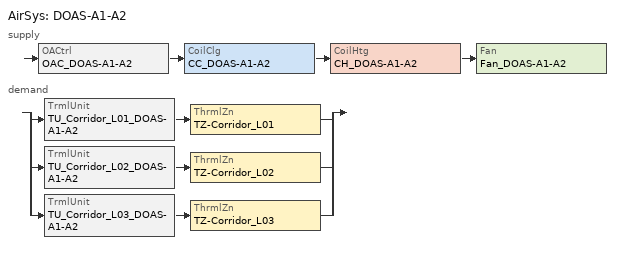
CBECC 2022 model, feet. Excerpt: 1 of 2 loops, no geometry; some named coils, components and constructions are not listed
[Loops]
AirSys 'DOAS-A1-A2'
 supply: OACtrl 'OAC_DOAS-A1-A2' > CoilClg 'CC_DOAS-A1-A2' > CoilHtg 'CH_DOAS-A1-A2' > Fan 'Fan_DOAS-A1-A2'
 demand: split
  | TrmlUnit 'TU_Corridor_L01_DOAS-A1-A2' > ThrmlZn 'TZ-Corridor_L01'
  | TrmlUnit 'TU_Corridor_L02_DOAS-A1-A2' > ThrmlZn 'TZ-Corridor_L02'
  | TrmlUnit 'TU_Corridor_L03_DOAS-A1-A2' > ThrmlZn 'TZ-Corridor_L03'
[ResIntFlr] FloorZ=22; Construction=Interior Floor Cons; IsPartySurface=1
Name | Area | Outside
IntFloor : A1.6_B 22_L03 3 | 173.226 | CORRIDOR 1_L02
IntFloor : A1.6_B 22_L03 4 | 35.0743 | GARAGE_L02
IntFloor : A1.6_B 22_L03 5 | 13.7918 | STORAGE 6_L02
IntFloor : A1.7_B 23_L03 | 517.212 | A1.0 MTL_B 1_L02
IntFloor : A1.7_B 23_L03 2 | 193.105 | CORRIDOR 1_L02
IntFloor : A1.7_B 23_L03 3 | 97.2992 | GARAGE_L02
IntFloor : A3.0_B 25_L03 | 36.5707 | FAN ROOM_L02
IntFloor : A3.0_B 25_L03 2 | 634.488 | GARAGE_L02
IntFloor : A3.0_B 25_L03 3 | 498.768 | GARAGE_L02
IntFloor : A3.0_B 25_L03 4 | 161.121 | STORAGE 3_L02
IntFloor : A3.0_B 25_L03 5 | 34.6405 | FAN ROOM_L02
IntFloor : A3.0_B 25_L03 6 | 628.441 | GARAGE_L02
IntFloor : A3.0_B 25_L03 7 | 2.19773 | CORRIDOR 1_L02
IntFloor : A3.0_B 25_L03 8 | 667.85 | GARAGE_L02
IntFloor : A3.0_B 25_L03 9 | 2.1071 | TRASH VESTIBULE 1_L02
IntFloor : A3.0_B 25_L03 10 | 683.409 | GARAGE_L02
IntFloor : A3.0_B 25_L03 11 | 650.221 | GARAGE_L02
IntFloor : A3.0_B 25_L03 12 | 9.14492 | TRASH VESTIBULE 2_L02
IntFloor : A3.3_A 29_L03 | 688.122 | GARAGE_L02
IntFloor : A3.3_A 29_L03 2 | 675.672 | GARAGE_L02
IntFloor : A3.3_A 29_L03 3 | 692.9 | GARAGE_L02
IntFloor : A3.3_A 29_L03 4 | 686.916 | GARAGE_L02
IntFloor : A3.3_A 29_L03 5 | 39.1135 | GARAGE_L02
IntFloor : A3.3_A 29_L03 6 | 98.6699 | GARAGE_L02
IntFloor : A3.3_A 29_L03 7 | 534.576 | STORAGE 6_L02
IntFloor : A9.0_B 35_L03 | 583.382 | S6.0 MTL_B 29_L02
IntFloor : A10.0_B 36_L03 | 942.383 | A10.0 MLT_B 11_L02
IntFloor : A11.0_B 37_L03 | 716.749 | GARAGE_L02
IntFloor : A12.0_B 38_L03 | 1.7368 | CORRIDOR 1_L02
IntFloor : A12.0_B 38_L03 2 | 797.567 | GARAGE_L02
IntFloor : A20.0_B 39_L03 | 914.13 | GARAGE_L02
IntFloor : A20.0_B 39_L03 2 | 124.622 | STORAGE 8_L02
IntFloor : B2.0_B 40_L03 | 773.919 | A13.1 MTL_B 15_L02
IntFloor : B2.0_B 40_L03 2 | 252.182 | CORRIDOR 1_L02
IntFloor : B2.0_B 40_L03 3 | 131.268 | CORRIDOR 1_L02
IntFloor : B2.0_B 40_L03 4 | 143.76 | GARAGE_L02
IntFloor : B2.1_B 41_L03 | 1226.71 | B2.0 MTL_B 18_L02
IntFloor : B2.2_B 42_L03 | 0.636044 | A1.0 MTL_B 1_L02
IntFloor : B2.2_B 42_L03 2 | 6.2494 | A1.0 MTL_B 1_L02
IntFloor : B2.2_B 42_L03 3 | 767.693 | B2.0 MTL_B 18_L02
IntFloor : B2.2_B 42_L03 4 | 292.089 | CORRIDOR 1_L02
IntFloor : B2.2_B 42_L03 5 | 115.322 | GARAGE_L02
IntFloor : B2.2_B 42_L03 6 | 31.8516 | GARAGE_L02
IntFloor : B2.2_B 42_L03 7 | 98.5658 | GARAGE_L02
IntFloor : B2.2_B 42_L03 8 | 727.67 | GARAGE_L02
IntFloor : B2.2_B 42_L03 9 | 338.322 | STORAGE 6_L02
IntFloor : B2.2_B 42_L03 10 | 88.3789 | GARAGE_L02
IntFloor : B2.2_B 42_L03 11 | 1067.42 | GARAGE_L02
IntFloor : B2.2_B 42_L03 12 | 763.364 | B2.0 MTL_B 18_L02
IntFloor : B2.2_B 42_L03 13 | 287.458 | CORRIDOR 1_L02
IntFloor : B2.2_B 42_L03 14 | 144.841 | GARAGE_L02
IntFloor : B2.2_B 42_L03 15 | 1116.17 | GARAGE_L02
IntFloor : B2.2_B 42_L03 16 | 50.0273 | STORAGE 6_L02
IntFloor : B2.3_B 47_L03 | 734.299 | A13.0 MTL_B 12_L02
IntFloor : B2.3_B 47_L03 2 | 258.399 | CORRIDOR 1_L02
IntFloor : B2.3_B 47_L03 3 | 7.70785 | GARAGE_L02
IntFloor : B2.3_B 47_L03 4 | 42.1985 | GARAGE_L02
IntFloor : B2.3_B 47_L03 5 | 22.9864 | TRASH VESTIBULE 2_L02
IntFloor : B2.4_B 48_L03 | 1200.35 | GARAGE_L02
IntFloor : B2.5_B 49_L03 | 1228.09 | B2.5 MTL_B 22_L02
IntFloor : B3.1_B 28_L03 | 1111.77 | B3.2 MTL_B 10_L02
IntFloor : B3.1_B 28_L03 2 | 51.6107 | CORRIDOR 1_L02
IntFloor : B3.5_B 34_L03 | 742.629 | A13.5 MLT_B 17_L02
IntFloor : B3.5_B 34_L03 2 | 251.408 | CORRIDOR 1_L02
IntFloor : B3.5_B 34_L03 3 | 132.803 | STORAGE 5_L02
IntFloor : B3.6_B 50_L03 | 1126.68 | B2.0 MTL_B 18_L02
IntFloor : B8.0_B 51_L03 | 1405.51 | B8.0 MTL_B 23_L02
IntFloor : B9.0_B 52_L03 | 1320.8 | B9.0 MTL_B 24_L02
IntFloor : B10.0_B 53_L03 | 1066.59 | GARAGE_L02
IntFloor : B12.0_B 54_L03 | 1230.38 | B12.1 MTL_B 25_L02
IntFloor : CLUB ROOM_L03 | 2325.99 | GARAGE_L02
IntFloor : ELEVATOR 1_L03 | 96.3458 | ELEVATOR 1_L02
IntFloor : ELEVATOR 2_L03 | 92.1777 | ELEVATOR 2_L02
IntFloor : ELEVATOR 3_L03 | 87.7188 | ELEVATOR 3_L02
IntFloor : ELEVATOR 4_L03 | 91.353 | ELEVATOR 4_L02
IntFloor : ELEVATOR 5_L03 | 84.3648 | ELEVATOR 5_L02
IntFloor : EXHAUST 1_L03 | 26.3568 | EXHAUST_L02
IntFloor : EXHAUST 2_L03 | 125.991 | FAN ROOM_L02
IntFloor : EXHAUST 2_L03 2 | 7.35419 | GARAGE_L02
IntFloor : FITNESS CENTER_L03 | 67.018 | ALL-GENDER RESTROOM_L02
IntFloor : FITNESS CENTER_L03 2 | 54.3798 | CORRIDOR 1_L02
IntFloor : FITNESS CENTER_L03 3 | 1849.04 | GARAGE_L02
IntFloor : FITNESS CENTER_L03 4 | 37.1188 | STORAGE 2_L02
IntFloor : MEN'S RESTROOM_L03 | 330.138 | GARAGE_L02
IntFloor : METER 1_L03 | 132.962 | GARAGE_L02
IntFloor : METER 2_L03 | 54.5251 | GARAGE_L02
IntFloor : METER 2_L03 2 | 78.0749 | IDF 1_L02
IntFloor : METER 3_L03 | 53.0043 | GARAGE_L02
IntFloor : METER 3_L03 2 | 63.1859 | IDF 2_L02
IntFloor : METER 3_L03 3 | 3.15508 | STORAGE 3_L02
IntFloor : S1.0_B 55_L03 | 593.989 | GARAGE_L02
IntFloor : S1.0_B 55_L03 2 | 579.336 | GARAGE_L02
IntFloor : S1.0_B 55_L03 3 | 595.771 | S1.0 MTL_B 27_L02
IntFloor : S1.0_B 55_L03 4 | 582.316 | S1.0 MTL_B 27_L02
IntFloor : S1.0_B 55_L03 5 | 590.279 | GARAGE_L02
IntFloor : S1.1_B 60_L03 | 596.911 | GARAGE_L02
IntFloor : S1.1_B 60_L03 2 | 599.927 | GARAGE_L02
IntFloor : S4.0_B 64_L03 | 683.266 | GARAGE_L02
IntFloor : S5.0_B 65_L03 | 361.049 | GARAGE_L02
IntFloor : S5.0_B 65_L03 2 | 158.781 | STORAGE 6_L02
IntFloor : SHOWER_L03 | 181.137 | GARAGE_L02
IntFloor : STAIR 1_L03 | 227.236 | STAIR 1_L02
IntFloor : STAIR 2_L03 | 218.673 | STAIR 2_L02
IntFloor : STAIR 3_L03 | 217.472 | STAIR 3_L02
IntFloor : STAIR 4_L03 | 202.891 | STAIR 4_L02
IntFloor : STAIR 5_L03 | 17.8487 | CORRIDOR 1_L02
IntFloor : STAIR 5_L03 2 | 208.742 | STAIR 5_L02
IntFloor : STORAGE 1_L03 | 220.643 | GARAGE_L02
IntFloor : STORAGE 1_L03 2 | 13.1669 | IDF 1_L02
IntFloor : STORAGE 2_L03 | 23.6416 | GARAGE_L02
IntFloor : STORAGE 2_L03 2 | 33.1919 | STORAGE 8_L02
IntFloor : STORAGE 3_L03 | 117.053 | FAN ROOM_L02
IntFloor : STORAGE 3_L03 2 | 10.7933 | GARAGE_L02
IntFloor : SUPPLY AIR 1_L03 | 24.2891 | SUPPLY AIR 1_L02
IntFloor : SUPPLY AIR 2_L03 | 17.1677 | GARAGE_L02
IntFloor : SUPPLY AIR 3_L03 | 27.634 | CORRIDOR 1_L02
IntFloor : SUPPLY AIR 3_L03 2 | 13.9238 | GARAGE_L02
IntFloor : SUPPLY AIR 4_L03 | 18.5158 | SUPPLY AIR 2_L02
IntFloor : SUPPLY AIR 5_L03 | 17.9205 | CORRIDOR 1_L02
IntFloor : SUPPLY AIR 5_L03 2 | 11.7923 | GARAGE_L02
IntFloor : TRASH VESTIBULE 1_L03 | 2.02941 | GARAGE_L02
IntFloor : TRASH VESTIBULE 1_L03 2 | 130.488 | TRASH VESTIBULE 1_L02
IntFloor : TRASH VESTIBULE 2_L03 | 17.5407 | GARAGE_L02
IntFloor : TRASH VESTIBULE 2_L03 2 | 109.664 | TRASH VESTIBULE 2_L02
IntFloor : WOMEN'S RESTROOM_L03 | 303.388 | GARAGE_L02
IntFloor : WOMEN'S RESTROOM_L03 2 | 47.6593 | IDF 1_L02
IntFloor : WORK POD 1_L03 | 80.6389 | WORK POD_L02
IntFloor : WORK POD 2_L03 | 309.481 | WORK POD_L02
[ResIntWall] Construction=Interior Wall Cons; IsPartySurface=1
Name | Area | Outside
IntWall : A1.6_B 22_L03 | 277.692 | CORRIDOR 1_L03
IntWall : A1.7_B 23_L03 | 310.876 | B2.2_B 42_L03
IntWall : A1.7_B 23_L03 2 | 276.602 | CORRIDOR 1_L03
IntWall : A3.0_B 25_L03; IntWall : A3.0_B 25_L03 7 | 215.548 | A3.3_B 29_L03
IntWall : A3.0_B 25_L03 2; IntWall : A3.0_B 25_L03 9 | 343.349 | CORRIDOR 1_L03
IntWall : A3.0_B 25_L03 3 | 124.984 | EXHAUST 2_L03
IntWall : A3.0_B 25_L03 4 | 218.567 | A3.3_B 29_L03
IntWall : A3.0_B 25_L03 5 | 347.492 | CORRIDOR 1_L03
IntWall : A3.0_B 25_L03 6 | 118.199 | METER 3_L03
IntWall : A3.0_B 25_L03 8; IntWall : A3.3_A 29_L03 4 | 274.589 | B2.4_B 48_L03
IntWall : A3.0_B 25_L03 10 | 122.173 | STORAGE 3_L03
IntWall : A3.0_B 25_L03 11 | 13.1581 | CORRIDOR 1_L03
IntWall : A3.0_B 25_L03 12 | 341.906 | CORRIDOR 1_L03
IntWall : A3.0_B 25_L03 13 | 266.912 | S4.0_B 64_L03
IntWall : A3.0_B 25_L03 14 | 126.312 | TRASH VESTIBULE 1_L03
IntWall : A3.0_B 25_L03 15 | 345.85 | CORRIDOR 1_L03
IntWall : A3.0_B 25_L03 16 | 126.944 | TRASH VESTIBULE 1_L03
IntWall : A3.0_B 25_L03 17 | 217.844 | A3.3_B 29_L03
IntWall : A3.0_B 25_L03 18 | 345.273 | CORRIDOR 1_L03
IntWall : A3.0_B 25_L03 19 | 122.144 | TRASH VESTIBULE 2_L03
IntWall : A3.3_A 29_L03 | 274.134 | B2.2_B 42_L03
IntWall : A3.3_A 29_L03 2 | 351.368 | CORRIDOR 1_L03
IntWall : A3.3_A 29_L03 3 | 126.013 | TRASH VESTIBULE 2_L03
IntWall : A3.3_A 29_L03 5 | 348.882 | CORRIDOR 1_L03
IntWall : A3.3_A 29_L03 6 | 122.173 | METER 3_L03
IntWall : A3.3_A 29_L03 7 | 348.864 | CORRIDOR 1_L03
IntWall : A3.3_A 29_L03 8 | 278.623 | CORRIDOR 1_L03
IntWall : A3.3_A 29_L03 9 | 129.095 | EXHAUST 2_L03
IntWall : A3.3_A 29_L03 10 | 279.035 | B10.0_B 53_L03
IntWall : A3.3_A 29_L03 11 | 349.001 | CORRIDOR 1_L03
IntWall : A3.3_A 29_L03 12 | 126.619 | STORAGE 3_L03
IntWall : A3.3_A 29_L03 13 | 272.972 | B2.2_B 42_L03
IntWall : A3.3_A 29_L03 14 | 211.072 | CORRIDOR 1_L03
IntWall : A3.3_A 29_L03 15 | 347.435 | CORRIDOR 1_L03
IntWall : A3.3_A 29_L03 16 | 125.58 | METER 1_L03
IntWall : A9.0_B 35_L03 | 332.732 | B2.3_B 47_L03
IntWall : A9.0_B 35_L03 2 | 96.7733 | CORRIDOR 1_L03
IntWall : A9.0_B 35_L03 3 | 178.537 | CORRIDOR 1_L03
IntWall : A9.0_B 35_L03 4 | 96.7949 | ELEVATOR 4_L03
IntWall : A9.0_B 35_L03 5 | 114.197 | ELEVATOR 4_L03
IntWall : A9.0_B 35_L03 6 | 160.936 | STAIR 2_L03
IntWall : A10.0_B 36_L03 | 61.4167 | CORRIDOR 1_L03
IntWall : A10.0_B 36_L03 2 | 119.842 | CORRIDOR 1_L03
IntWall : A10.0_B 36_L03 3 | 117.117 | ELEVATOR 3_L03
IntWall : A10.0_B 36_L03 4 | 90.6273 | ELEVATOR 3_L03
IntWall : A10.0_B 36_L03 5 | 382.102 | S1.0_B 55_L03
IntWall : A10.0_B 36_L03 6 | 147.98 | STAIR 3_L03
IntWall : A11.0_B 37_L03 | 371.373 | A20.0_B 39_L03
IntWall : A11.0_B 37_L03 2 | 233.53 | CORRIDOR 1_L03
IntWall : A12.0_B 38_L03 | 256.836 | CORRIDOR 1_L03
IntWall : A12.0_B 38_L03 2 | 137.618 | CORRIDOR 1_L03
IntWall : A12.0_B 38_L03 3 | 180.623 | CORRIDOR 1_L03
IntWall : A20.0_B 39_L03 | 229.502 | CORRIDOR 1_L03
IntWall : A20.0_B 39_L03 2 | 281.72 | CORRIDOR 1_L03
IntWall : A20.0_B 39_L03 3 | 91.7894 | STORAGE 2_L03
IntWall : A20.0_B 39_L03 4 | 109.664 | STORAGE 2_L03
IntWall : B2.0_B 40_L03 | 65.4803 | B8.0_B 51_L03
IntWall : B2.0_B 40_L03 2 | 107.246 | CORRIDOR 1_L03
IntWall : B2.0_B 40_L03 3 | 417.791 | CORRIDOR 1_L03
IntWall : B2.0_B 40_L03 4 | 158.013 | CORRIDOR 1_L03
IntWall : B2.0_B 40_L03 5; IntWall : B8.0_B 51_L03 4 | 87.3829 | ELEVATOR 5_L03
IntWall : B2.0_B 40_L03 6 | 251.253 | STAIR 5_L03
IntWall : B2.1_B 41_L03 | 308.04 | B9.0_B 52_L03
IntWall : B2.1_B 41_L03 2 | 414.561 | CORRIDOR 1_L03
IntWall : B2.2_B 42_L03 | 418.386 | CORRIDOR 1_L03
IntWall : B2.2_B 42_L03 2 | 409.822 | CORRIDOR 1_L03
IntWall : B2.2_B 42_L03 3 | 305.257 | S1.0_B 55_L03
IntWall : B2.2_B 42_L03 4 | 283.633 | S5.0_B 65_L03
IntWall : B2.2_B 42_L03 5 | 207.744 | CORRIDOR 1_L03
IntWall : B2.2_B 42_L03 6 | 411.753 | CORRIDOR 1_L03
IntWall : B2.2_B 42_L03 7 | 221.96 | STAIR 4_L03
IntWall : B2.2_B 42_L03 8 | 127.038 | SUPPLY AIR 3_L03
IntWall : B2.2_B 42_L03 9 | 416.03 | CORRIDOR 1_L03
IntWall : B2.3_B 47_L03 | 414.229 | CORRIDOR 1_L03
IntWall : B2.4_B 48_L03 | 417.008 | CORRIDOR 1_L03
IntWall : B2.5_B 49_L03 | 412.709 | CORRIDOR 1_L03
IntWall : B2.5_B 49_L03 2 | 382.297 | S1.0_B 55_L03
IntWall : B3.1_B 28_L03 | 36.396 | CORRIDOR 1_L03
IntWall : B3.1_B 28_L03 2 | 64.5312 | CORRIDOR 1_L03
IntWall : B3.1_B 28_L03 3 | 234.659 | STAIR 4_L03
IntWall : B3.5_B 34_L03 | 314.247 | B12.0_B 54_L03
IntWall : B3.5_B 34_L03 2 | 69.5692 | CORRIDOR 1_L03
IntWall : B3.5_B 34_L03 3 | 25.8038 | CORRIDOR 1_L03
IntWall : B3.5_B 34_L03 4 | 357.15 | CORRIDOR 1_L03
IntWall : B3.6_B 50_L03 | 343.061 | CORRIDOR 1_L03
IntWall : B8.0_B 51_L03 | 163.963 | CORRIDOR 1_L03
IntWall : B8.0_B 51_L03 2 | 102.396 | CORRIDOR 1_L03
IntWall : B8.0_B 51_L03 3 | 116.821 | ELEVATOR 5_L03
IntWall : B8.0_B 51_L03 5 | 39.9745 | SUPPLY AIR 4_L03
IntWall : B9.0_B 52_L03 | 319.677 | CORRIDOR 1_L03
IntWall : B9.0_B 52_L03 2 | 62.0266 | CORRIDOR 1_L03
IntWall : B10.0_B 53_L03 | 79.2556 | CORRIDOR 1_L03
IntWall : B10.0_B 53_L03 2 | 147.255 | CORRIDOR 1_L03
IntWall : B10.0_B 53_L03 3 | 279.024 | CORRIDOR 1_L03
IntWall : B10.0_B 53_L03 4 | 175.231 | CORRIDOR 1_L03
IntWall : B10.0_B 53_L03 5 | 39.3625 | SUPPLY AIR 2_L03
IntWall : B10.0_B 53_L03 6 | 52.7733 | SUPPLY AIR 2_L03
IntWall : B12.0_B 54_L03 | 56.5121 | CORRIDOR 1_L03
IntWall : B12.0_B 54_L03 2 | 68.2484 | CORRIDOR 1_L03
IntWall : B12.0_B 54_L03 3 | 238.593 | STAIR 3_L03
IntWall : B12.0_B 54_L03 4 | 61.9761 | SUPPLY AIR 1_L03
IntWall : CLUB ROOM_L03 | 755.11 | CORRIDOR 1_L03
IntWall : CLUB ROOM_L03 2 | 317.957 | CORRIDOR 1_L03
IntWall : CLUB ROOM_L03 3 | 270.038 | SHOWER_L03
IntWall : CLUB ROOM_L03 4 | 259.806 | A3.0_B 22_L04
IntWall : CLUB ROOM_L03 5 | 726.507 | CORRIDOR 1_L04
IntWall : CLUB ROOM_L03 6 | 305.913 | CORRIDOR 1_L04
IntWall : ELEVATOR 1_L03 | 99.5341 | ELEVATOR 2_L03
IntWall : ELEVATOR 1_L03 2 | 99.5341 | WORK POD 2_L03
IntWall : ELEVATOR 3_L03 | 90.6129 | STAIR 3_L03
IntWall : ELEVATOR 4_L03 | 96.7949 | STAIR 2_L03
IntWall : EXHAUST 1_L03 | 76.3757 | STORAGE 2_L03
IntWall : EXHAUST 1_L03 2 | 19.3402 | STORAGE 2_L03
IntWall : EXHAUST 1_L03 3 | 39.4491 | STORAGE 2_L03
IntWall : EXHAUST 1_L03 4 | 46.3638 | STORAGE 2_L03
IntWall : FITNESS CENTER_L03 | 272.47 | MEN'S RESTROOM_L03
IntWall : FITNESS CENTER_L03 2 | 262.149 | A3.0_B 22_L04
IntWall : FITNESS CENTER_L03 3 | 644.545 | CORRIDOR 1_L04
IntWall : METER 2_L03 | 126.312 | STORAGE 1_L03
IntWall : METER 2_L03 2 | 127.023 | WOMEN'S RESTROOM_L03
IntWall : S1.0_B 55_L03 | 382.618 | S1.1_B 60_L03
IntWall : S1.0_B 55_L03 2 | 112.147 | WORK POD 2_L03
IntWall : STAIR 1_L03 | 35.6886 | WORK POD 1_L03
IntWall : STAIR 1_L03 2 | 101.779 | WORK POD 2_L03
IntWall : STAIR 3_L03 | 47.4213 | SUPPLY AIR 1_L03
IntWall : STAIR 4_L03 | 39.5827 | SUPPLY AIR 3_L03
IntWall : STAIR 5_L03 | 33.5233 | SUPPLY AIR 5_L03
IntWall : STORAGE 1_L03 | 202.253 | WOMEN'S RESTROOM_L03
IntWall : WORK POD 1_L03 | 17.6079 | WORK POD 2_L03
IntWall : WORK POD 1_L03 2 | 69.3455 | WORK POD 2_L03
IntWall : WORK POD 1_L03 3 | 86.9137 | WORK POD 2_L03
IntWall : WORK POD 1_L03 4 | 105.034 | WORK POD 2_L03
[DwellUnit]
Name | DwellUnitTypeRef | Count
DwellingUnit 36 | A1.6_B
DwellingUnit 37 | A1.7_B
DwellingUnit 38 | A3.0_B | 6
DwellingUnit 39 | A3.3_B | 5
DwellingUnit 40 | A9.0_B
DwellingUnit 41 | A10.0_B
DwellingUnit 42 | A11.0_B
DwellingUnit 43 | A12.0_B
DwellingUnit 44 | A20.0_B
DwellingUnit 45 | B2.0_B
DwellingUnit 46 | B2.1_B
DwellingUnit 47 | B2.2_B | 5
DwellingUnit 48 | B2.3_B
DwellingUnit 49 | B2.4_B
DwellingUnit 50 | B2.5_B
DwellingUnit 51 | B3.1_B
DwellingUnit 52 | B3.5_B
DwellingUnit 53 | B3.6_B
DwellingUnit 54 | B8.0_B
DwellingUnit 55 | B9.0_B
DwellingUnit 56 | B10.0_B
DwellingUnit 57 | B12.0_B
DwellingUnit 58 | S1.0_B | 5
DwellingUnit 59 | S1.1_B | 2
DwellingUnit 60 | S4.0_B
DwellingUnit 61 | S5.0_B
[ResZn]
Name | CeilingHeight | FloorHeight | Bottom
A1.7_B 23_L03; A3.0_B 25_L03; A3.3_B 29_L03; A9.0_B 35_L03; A10.0_B 36_L03; A11.0_B 37_L03; A12.0_B 38_L03; A20.0_B 39_L03; B2.0_B 40_L03; B2.1_B 41_L03; B2.2_B 42_L03; B2.3_B 47_L03; B2.4_B 48_L03; B2.5_B 49_L03; B3.1_B 28_L03; B3.5_B 34_L03; B3.6_B 50_L03; B8.0_B 51_L03; B9.0_B 52_L03; B10.0_B 53_L03; B12.0_B 54_L03; S1.0_B 55_L03; S1.1_B 60_L03; S4.0_B 64_L03; S5.0_B 65_L03 | 11 | 11 | 22
A1.0_B 1_L04 | 10.5833 | 10.5833 | 33
[ResExtWall] Construction=Ext Wall Cons
Name | Orientation | Area
ExtWall (Back 1) : A1.7_B 23_L03 | Back | 76.2421
ExtWall (Right 1) : A1.7_B 23_L03 | Right | 153.885
ExtWall (Right 2) : A1.7_B 23_L03 | Right | 122.718
ExtWall (Front 1) : A3.0_B 25_L03 | Front | 92.3091
ExtWall (Front 2) : A3.0_B 25_L03 | Front | 69.7382
ExtWall (Front 3) : A3.0_B 25_L03 | Front | 71.2514
ExtWall (Front 4) : A3.0_B 25_L03 | Front | 94.3084
ExtWall (Front 5) : A3.0_B 25_L03 | Front | 71.9361
ExtWall (Left 1) : A3.0_B 25_L03 | Left | 69.7382
ExtWall (Left 2) : A3.0_B 25_L03 | Left | 72.1956
ExtWall (Left 3) : A3.0_B 25_L03 | Left | 62.552
ExtWall (Back 1) : A3.0_B 25_L03; ExtWall (Back 2) : A3.3_A 29_L03 | Back | 69.7382
ExtWall (Back 2) : A3.0_B 25_L03 | Back | 92.3091
ExtWall (Back 3) : A3.0_B 25_L03 | Back | 86.0476
ExtWall (Right 1) : A3.0_B 25_L03 | Right | 74.5817
ExtWall (Right 2) : A3.0_B 25_L03 | Right | 89.8261
ExtWall (Right 3) : A3.0_B 25_L03 | Right | 69.7382
ExtWall (Right 4) : A3.0_B 25_L03 | Right | 72.1982
ExtWall (Right 5) : A3.0_B 25_L03 | Right | 89.0538
ExtWall (Right 6) : A3.0_B 25_L03 | Right | 70.4859
ExtWall (Right 7) : A3.0_B 25_L03 | Right | 72.8952
ExtWall (Front 1) : A3.3_A 29_L03 | Front | 80.9257
ExtWall (Front 2) : A3.3_A 29_L03 | Front | 75.0946
ExtWall (Front 3) : A3.3_A 29_L03 | Front | 72.4636
ExtWall (Front 4) : A3.3_A 29_L03 | Front | 93.8428
ExtWall (Left 1) : A3.3_A 29_L03 | Left | 70.2588
ExtWall (Left 2) : A3.3_A 29_L03 | Left | 66.1783
ExtWall (Left 3) : A3.3_A 29_L03 | Left | 99.9708
ExtWall (Left 4) : A3.3_A 29_L03 | Left | 91.3346
ExtWall (Left 5) : A3.3_A 29_L03 | Left | 71.2489
ExtWall (Left 6) : A3.3_A 29_L03 | Left | 74.4911
ExtWall (Back 1) : A3.3_A 29_L03 | Back | 67.5047
ExtWall (Back 3) : A3.3_A 29_L03 | Back | 93.5722
ExtWall (Right 1) : A3.3_A 29_L03 | Right | 96.0479
ExtWall (Right 2) : A3.3_A 29_L03 | Right | 72.7545
ExtWall (Left 1) : A9.0_B 35_L03 | Left | 21.1663
ExtWall (Back 1) : A9.0_B 35_L03 | Back | 292.734
ExtWall (Right 1) : A9.0_B 35_L03 | Right | 42.939
ExtWall (Left 1) : A10.0_B 36_L03 | Left | 362.935
ExtWall (Back 1) : A10.0_B 36_L03 | Back | 23.6493
ExtWall (Right 1) : A10.0_B 36_L03 | Right | 184.402
ExtWall (Front 1) : A11.0_B 37_L03 | Front | 233.53
ExtWall (Left 1) : A12.0_B 38_L03 | Left | 38.9583
ExtWall (Back 1) : A12.0_B 38_L03 | Back | 127.787
ExtWall (Front 1) : A20.0_B 39_L03 | Front | 91.7894
ExtWall (Front 2) : A20.0_B 39_L03 | Front | 281.72
ExtWall (Left 1) : A20.0_B 39_L03 | Left | 32.206
ExtWall (Front 1) : B2.0_B 40_L03 | Front | 97.0259
ExtWall (Back 1) : B2.0_B 40_L03 | Back | 49.4026
ExtWall (Right 1) : B2.0_B 40_L03 | Right | 284.001
ExtWall (Right 2) : B2.0_B 40_L03 | Right | 133.79
ExtWall (Front 1) : B2.1_B 41_L03 | Front | 135.378
ExtWall (Front 2) : B2.1_B 41_L03 | Front | 279.183
ExtWall (Left 1) : B2.1_B 41_L03; ExtWall (Left 2) : B2.5_B 49_L03 | Left | 95.3189
ExtWall (Right 1) : B2.1_B 41_L03 | Right | 97.0295
ExtWall (Front 1) : B2.2_B 42_L03; ExtWall (Front 4) : B2.2_B 42_L03 | Front | 76.2421
ExtWall (Front 2) : B2.2_B 42_L03; ExtWall (Front 1) : S1.1_B 60_L03 | Front | 77.3609
ExtWall (Front 3) : B2.2_B 42_L03 | Front | 77.7795
ExtWall (Front 5) : B2.2_B 42_L03 | Front | 129.928
ExtWall (Front 6) : B2.2_B 42_L03 | Front | 154.191
ExtWall (Front 7) : B2.2_B 42_L03 | Front | 131.91
ExtWall (Left 1) : B2.2_B 42_L03 | Left | 125.226
ExtWall (Left 2) : B2.2_B 42_L03 | Left | 154.978
ExtWall (Left 3) : B2.2_B 42_L03 | Left | 129.618
ExtWall (Left 4) : B2.2_B 42_L03 | Left | 198.065
ExtWall (Left 5) : B2.2_B 42_L03 | Left | 75.4987
ExtWall (Back 1) : B2.2_B 42_L03; ExtWall (Back 6) : B2.2_B 42_L03 | Back | 38.1211
ExtWall (Back 2) : B2.2_B 42_L03 | Back | 52.1381
ExtWall (Back 3) : B2.2_B 42_L03 | Back | 46.8474
ExtWall (Back 4) : B2.2_B 42_L03 | Back | 64.5348
ExtWall (Back 5) : B2.2_B 42_L03 | Back | 44.5594
ExtWall (Right 1) : B2.2_B 42_L03 | Right | 135.465
ExtWall (Right 2) : B2.2_B 42_L03 | Right | 158.002
ExtWall (Right 3) : B2.2_B 42_L03 | Right | 124.919
ExtWall (Right 4) : B2.2_B 42_L03 | Right | 131.08
ExtWall (Right 5) : B2.2_B 42_L03 | Right | 149.525
ExtWall (Right 6) : B2.2_B 42_L03 | Right | 125.204
ExtWall (Right 7) : B2.2_B 42_L03 | Right | 129.275
ExtWall (Right 8) : B2.2_B 42_L03 | Right | 154.837
ExtWall (Right 9) : B2.2_B 42_L03 | Right | 127.64
ExtWall (Right 10) : B2.2_B 42_L03 | Right | 58.5656
ExtWall (Right 11) : B2.2_B 42_L03 | Right | 45.9272
ExtWall (Left 1) : B2.3_B 47_L03 | Left | 42.939
ExtWall (Back 1) : B2.3_B 47_L03 | Back | 133.205
ExtWall (Back 2) : B2.3_B 47_L03 | Back | 154.982
ExtWall (Back 3) : B2.3_B 47_L03 | Back | 126.042
ExtWall (Right 1) : B2.3_B 47_L03 | Right | 72.1424
ExtWall (Left 1) : B2.4_B 48_L03 | Left | 50.3806
ExtWall (Left 2) : B2.4_B 48_L03 | Left | 54.8701
ExtWall (Back 1) : B2.4_B 48_L03 | Back | 132.209
ExtWall (Back 2) : B2.4_B 48_L03 | Back | 155.927
ExtWall (Back 3) : B2.4_B 48_L03 | Back | 128.871
ExtWall (Right 1) : B2.4_B 48_L03 | Right | 54.8701
ExtWall (Right 2) : B2.4_B 48_L03 | Right | 50.3806
ExtWall (Front 1) : B2.5_B 49_L03 | Front | 153.123
ExtWall (Front 2) : B2.5_B 49_L03 | Front | 124.869
ExtWall (Front 3) : B2.5_B 49_L03 | Front | 134.718
ExtWall (Left 1) : B2.5_B 49_L03 | Left | 22.7723
ExtWall (Right 1) : B2.5_B 49_L03 | Right | 95.3189
ExtWall (Front 1) : B3.1_B 28_L03 | Front | 59.836
ExtWall (Front 2) : B3.1_B 28_L03 | Front | 85.2572
ExtWall (Left 1) : B3.1_B 28_L03 | Left | 46.4793
ExtWall (Back 1) : B3.1_B 28_L03 | Back | 384.448
ExtWall (Back 2) : B3.1_B 28_L03 | Back | 59.836
ExtWall (Right 1) : B3.1_B 28_L03 | Right | 132.206
ExtWall (Right 2) : B3.1_B 28_L03 | Right | 163.383
ExtWall (Right 3) : B3.1_B 28_L03 | Right | 90.815
ExtWall (Left 1) : B3.5_B 34_L03 | Left | 66.0974
ExtWall (Back 1) : B3.5_B 34_L03 | Back | 118.376
ExtWall (Back 2) : B3.5_B 34_L03 | Back | 108.001
ExtWall (Back 3) : B3.5_B 34_L03 | Back | 156.577
ExtWall (Right 1) : B3.5_B 34_L03 | Right | 66.0974
ExtWall (Right 2) : B3.5_B 34_L03 | Right | 383.816
ExtWall (Front 1) : B3.6_B 50_L03 | Front | 382.297
ExtWall (Left 1) : B3.6_B 50_L03 | Left | 375.267
ExtWall (Back 1) : B3.6_B 50_L03 | Back | 74.2572
ExtWall (Right 1) : B3.6_B 50_L03 | Right | 32.206
ExtWall (Front 1) : B8.0_B 51_L03 | Front | 23.0827
ExtWall (Front 2) : B8.0_B 51_L03 | Front | 199.294
ExtWall (Front 3) : B8.0_B 51_L03 | Front | 114.245
ExtWall (Front 4) : B8.0_B 51_L03 | Front | 127.337
ExtWall (Left 1) : B8.0_B 51_L03 | Left | 57.3572
ExtWall (Back 1) : B8.0_B 51_L03 | Back | 97.0259
ExtWall (Right 1) : B8.0_B 51_L03 | Right | 120.917
ExtWall (Right 2) : B8.0_B 51_L03 | Right | 75.5528
ExtWall (Right 3) : B8.0_B 51_L03 | Right | 262.286
ExtWall (Front 1) : B9.0_B 52_L03 | Front | 130.733
ExtWall (Front 2) : B9.0_B 52_L03 | Front | 385.795
ExtWall (Left 1) : B9.0_B 52_L03 | Left | 97.0295
ExtWall (Right 1) : B9.0_B 52_L03 | Right | 74.9773
ExtWall (Right 2) : B9.0_B 52_L03 | Right | 23.3458
ExtWall (Front 1) : B10.0_B 53_L03 | Front | 57.3675
ExtWall (Front 2) : B10.0_B 53_L03 | Front | 41.2572
ExtWall (Left 1) : B10.0_B 53_L03 | Left | 287.368
ExtWall (Left 2) : B10.0_B 53_L03 | Left | 123.685
ExtWall (Back 1) : B10.0_B 53_L03 | Back | 15.8107
ExtWall (Front 1) : B12.0_B 54_L03 | Front | 23.6493
ExtWall (Left 1) : B12.0_B 54_L03 | Left | 285.697
ExtWall (Left 2) : B12.0_B 54_L03 | Left | 129.059
ExtWall (Back 1) : B12.0_B 54_L03 | Back | 77.8301
ExtWall (Back 2) : B12.0_B 54_L03 | Back | 314.637
ExtWall (Right 1) : B12.0_B 54_L03 | Right | 43.9964
ExtWall (Front 1) : CLUB ROOM_L03 | Front | 118.928
ExtWall (Front 2) : CLUB ROOM_L03 | Front | 102.461
ExtWall (Left 1) : CLUB ROOM_L03 | Left | 1233.59
ExtWall (Left 2) : CLUB ROOM_L03 | Left | 248.031
ExtWall (Back 1) : CLUB ROOM_L03 | Back | 127.361
ExtWall (Left 1) : ELEVATOR 1_L03 | Left | 117.124
ExtWall (Left 1) : ELEVATOR 2_L03 | Left | 112.057
ExtWall (Left 1) : FITNESS CENTER_L03 | Left | 728.6
ExtWall (Back 1) : FITNESS CENTER_L03 | Back | 1058.04
ExtWall (Back 2) : FITNESS CENTER_L03 | Back | 256.43
ExtWall (Right 1) : FITNESS CENTER_L03 | Right | 87.8133
ExtWall (Right 2) : FITNESS CENTER_L03 | Right | 106.168
ExtWall (Back 1) : MEN'S RESTROOM_L03 | Back | 103.858
ExtWall (Front 1) : S1.0_B 55_L03 | Front | 46.8474
ExtWall (Front 2) : S1.0_B 55_L03 | Front | 188.566
ExtWall (Left 1) : S1.0_B 55_L03 | Left | 187.844
ExtWall (Left 2) : S1.0_B 55_L03 | Left | 183.211
ExtWall (Left 3) : S1.0_B 55_L03 | Left | 270.15
ExtWall (Left 4) : S1.0_B 55_L03 | Left | 184.402
ExtWall (Back 1) : S1.0_B 55_L03 | Back | 77.3609
ExtWall (Back 2) : S1.0_B 55_L03; ExtWall (Back 1) : S1.1_B 60_L03 | Back | 77.7795
ExtWall (Right 1) : S1.0_B 55_L03 | Right | 129.932
ExtWall (Right 2) : S1.0_B 55_L03 | Right | 186.581
ExtWall (Front 2) : S1.1_B 60_L03 | Front | 46.0715
ExtWall (Left 1) : S1.1_B 60_L03 | Left | 188.768
ExtWall (Left 2) : S1.1_B 60_L03 | Left | 178.162
ExtWall (Right 1) : S1.1_B 60_L03 | Right | 189.631
ExtWall (Left 1) : S4.0_B 64_L03 | Left | 131.405
ExtWall (Back 1) : S4.0_B 64_L03 | Back | 156.889
ExtWall (Right 1) : S4.0_B 64_L03 | Right | 77.0574
ExtWall (Left 1) : S5.0_B 65_L03 | Left | 96.0479
ExtWall (Back 1) : S5.0_B 65_L03 | Back | 71.0805
ExtWall (Left 1) : SHOWER_L03 | Left | 81.1647
ExtWall (Left 1) : STAIR 2_L03 | Left | 257.731
ExtWall (Back 1) : STAIR 2_L03 | Back | 102.663
ExtWall (Left 1) : STAIR 3_L03 | Left | 110.289
ExtWall (Front 1) : STAIR 4_L03 | Front | 12.6998
ExtWall (Right 1) : STAIR 4_L03 | Right | 104.619
ExtWall (Back 1) : STAIR 5_L03 | Back | 47.6234
ExtWall (Right 1) : STAIR 5_L03 | Right | 109.123
ExtWall (Front 1) : WORK POD 2_L03 | Front | 305.835
ExtWall (Left 1) : WORK POD 2_L03 | Left | 166.223
ExtWall (Right 1) : WORK POD 2_L03 | Right | 18.3875
ExtWall (Front 1) : A1.0_B 1_L04 | Front | 74.8333
ExtWall (Front 2) : A1.0_B 1_L04 | Front | 71.4931
ExtWall (Front 3) : A1.0_B 1_L04 | Front | 73.3542
ExtWall (Front 4) : A1.0_B 1_L04 | Front | 36.6771
ExtWall (Left 1) : A1.0_B 1_L04 | Left | 273.451
ExtWall (Left 2) : A1.0_B 1_L04 | Left | 72.7725
ExtWall (Left 3) : A1.0_B 1_L04 | Left | 120.972
ExtWall (Left 4) : A1.0_B 1_L04 | Left | 149.194
ExtWall (Left 5) : A1.0_B 1_L04 | Left | 118.205
ExtWall (Left 6) : A1.0_B 1_L04 | Left | 144.875
ExtWall (Back 1) : A1.0_B 1_L04 | Back | 74.8333
ExtWall (Back 2) : A1.0_B 1_L04 | Back | 148.604
ExtWall (Back 3) : A1.0_B 1_L04 | Back | 121.447
ExtWall (Back 4) : A1.0_B 1_L04 | Back | 74.4306
ExtWall (Back 5) : A1.0_B 1_L04 | Back | 73.3542
ExtWall (Right 1) : A1.0_B 1_L04 | Right | 153.75
ExtWall (Right 2) : A1.0_B 1_L04 | Right | 119.701
ExtWall (Right 3) : A1.0_B 1_L04 | Right | 270.167
ExtWall (Right 4) : A1.0_B 1_L04 | Right | 119.778
ExtWall (Right 5) : A1.0_B 1_L04 | Right | 154.028
ExtWall (Right 6) : A1.0_B 1_L04 | Right | 149.108
ExtWall (Right 7) : A1.0_B 1_L04 | Right | 120.483
[ResWin] SpecMethod=Overall Window Area
Name | WinType
Window (Back 1) : A1.7_B 23_L03; Window (Front 2) : A3.0_B 25_L03; Window (Front 3) : A3.0_B 25_L03; Window (Left 2) : A3.0_B 25_L03; Window (Left 3) : A3.0_B 25_L03; Window (Right 3) : A3.0_B 25_L03; Window (Right 6) : A3.0_B 25_L03; Window (Front 3) : A3.3_A 29_L03; Window (Left 2) : A3.3_A 29_L03; Window (Left 5) : A3.3_A 29_L03; Window (Back 1) : A3.3_A 29_L03; Window (Back 2) : A3.3_A 29_L03; Window (Front 1) : B2.0_B 40_L03; Window (Right 1) : B2.1_B 41_L03; Window (Front 1) : B2.2_B 42_L03; Window (Front 2) : B2.2_B 42_L03; Window (Front 3) : B2.2_B 42_L03; Window (Front 4) : B2.2_B 42_L03; Window (Left 4) : B2.2_B 42_L03; Window (Right 1) : B2.3_B 47_L03; Window (Front 3) : B2.5_B 49_L03; Window (Front 1) : B3.1_B 28_L03; Window (Back 2) : B3.5_B 34_L03; Window (Left 1) : B8.0_B 51_L03; Window (Left 1) : B9.0_B 52_L03; Window (Back 1) : B12.0_B 54_L03; Window (Left 1) : STAIR 2_L03; Window (Front 1) : A1.0_B 1_L04; Window (Front 2) : A1.0_B 1_L04; Window (Front 3) : A1.0_B 1_L04; Window (Left 1) : A1.0_B 1_L04; Window (Back 3) : A1.0_B 1_L04; Window (Back 4) : A1.0_B 1_L04 | ResidentialWindowType 1
Window (Right 1) : A1.7_B 23_L03; Window (Back 2) : A9.0_B 35_L03; Window (Left 1) : A10.0_B 36_L03; Window (Front 1) : A11.0_B 37_L03; Window (Front 4) : A20.0_B 39_L03; Window (Right 2) : B2.0_B 40_L03; Window (Front 2) : B2.1_B 41_L03; Window (Front 6) : B2.2_B 42_L03; Window (Left 2) : B2.2_B 42_L03; Window (Right 2) : B2.2_B 42_L03; Window (Right 5) : B2.2_B 42_L03; Window (Right 8) : B2.2_B 42_L03; Window (Back 2) : B2.4_B 48_L03; Window (Front 1) : B2.5_B 49_L03; Window (Back 4) : B3.1_B 28_L03; Window (Right 1) : B3.1_B 28_L03; Window (Right 2) : B3.1_B 28_L03; Window (Right 1) : B3.5_B 34_L03; Window (Right 2) : B3.5_B 34_L03; Window (Front 2) : B3.6_B 50_L03; Window (Front 1) : B8.0_B 51_L03; Window (Right 1) : B8.0_B 51_L03; Window (Front 4) : B9.0_B 52_L03; Window (Left 1) : B10.0_B 53_L03; Window (Front 1) : S1.0_B 55_L03; Window (Left 1) : S1.0_B 55_L03; Window (Left 2) : S1.0_B 55_L03; Window (Left 3) : S1.0_B 55_L03; Window (Right 1) : S1.0_B 55_L03; Window (Left 1) : S1.1_B 60_L03; Window (Right 1) : S1.1_B 60_L03; Window (Back 1) : S4.0_B 64_L03; Window (Left 3) : A1.0_B 1_L04; Window (Left 5) : A1.0_B 1_L04; Window (Back 1) : A1.0_B 1_L04; Window (Right 1) : A1.0_B 1_L04; Window (Right 4) : A1.0_B 1_L04; Window (Right 5) : A1.0_B 1_L04 | ResidentialWindowType 2
Window (Right 2) : A1.7_B 23_L03; Window (Front 1) : A3.0_B 25_L03; Window (Front 4) : A3.0_B 25_L03; Window (Back 2) : A3.0_B 25_L03; Window (Back 3) : A3.0_B 25_L03; Window (Right 2) : A3.0_B 25_L03; Window (Right 5) : A3.0_B 25_L03; Window (Front 4) : A3.3_A 29_L03; Window (Left 3) : A3.3_A 29_L03; Window (Back 3) : A3.3_A 29_L03; Window (Right 1) : A3.3_A 29_L03; Window (Back 1) : A9.0_B 35_L03; Window (Left 2) : A10.0_B 36_L03; Window (Front 2) : A11.0_B 37_L03; Window (Back 1) : A12.0_B 38_L03; Window (Front 3) : A20.0_B 39_L03; Window (Right 1) : B2.0_B 40_L03; Window (Right 3) : B2.0_B 40_L03; Window (Front 3) : B2.1_B 41_L03; Window (Front 5) : B2.2_B 42_L03; Window (Front 7) : B2.2_B 42_L03; Window (Left 1) : B2.2_B 42_L03; Window (Left 3) : B2.2_B 42_L03; Window (Right 1) : B2.2_B 42_L03; Window (Right 3) : B2.2_B 42_L03; Window (Right 4) : B2.2_B 42_L03; Window (Right 6) : B2.2_B 42_L03; Window (Right 7) : B2.2_B 42_L03; Window (Right 9) : B2.2_B 42_L03; Window (Back 1) : B2.3_B 47_L03; Window (Back 2) : B2.3_B 47_L03; Window (Back 4) : B2.3_B 47_L03; Window (Back 1) : B2.4_B 48_L03; Window (Back 3) : B2.4_B 48_L03; Window (Front 4) : B2.5_B 49_L03; Window (Back 2) : B3.1_B 28_L03; Window (Back 3) : B3.1_B 28_L03; Window (Right 3) : B3.1_B 28_L03; Window (Front 1) : B3.6_B 50_L03; Window (Front 4) : B8.0_B 51_L03; Window (Right 2) : B8.0_B 51_L03; Window (Front 1) : B9.0_B 52_L03; Window (Front 2) : B9.0_B 52_L03; Window (Front 3) : B9.0_B 52_L03; Window (Left 2) : B10.0_B 53_L03; Window (Left 1) : S5.0_B 65_L03; Window (Front 3) : WORK POD 2_L03; Window (Left 1) : WORK POD 2_L03; Window (Left 4) : A1.0_B 1_L04; Window (Back 2) : A1.0_B 1_L04; Window (Right 2) : A1.0_B 1_L04; Window (Right 3) : A1.0_B 1_L04; Window (Right 6) : A1.0_B 1_L04 | ResidentialWindowType 3
Window (Front 5) : A3.0_B 25_L03; Window (Left 1) : A3.0_B 25_L03; Window (Back 1) : A3.0_B 25_L03; Window (Right 1) : A3.0_B 25_L03; Window (Right 4) : A3.0_B 25_L03; Window (Right 7) : A3.0_B 25_L03; Window (Front 1) : A3.3_A 29_L03; Window (Front 2) : A3.3_A 29_L03; Window (Left 1) : A3.3_A 29_L03; Window (Left 6) : A3.3_A 29_L03; Window (Right 2) : A3.3_A 29_L03; Window (Front 2) : B8.0_B 51_L03 | ResidentialWindowType 9
Window (Left 4) : A3.3_A 29_L03; Window (Left 3) : B10.0_B 53_L03 | ResidentialWindowType 13
Window (Front 1) : A20.0_B 39_L03; Window (Front 2) : A20.0_B 39_L03; Window (Back 3) : B2.3_B 47_L03; Window (Front 2) : B2.5_B 49_L03; Window (Back 3) : B3.5_B 34_L03; Window (Right 3) : B3.5_B 34_L03; Window (Front 3) : B3.6_B 50_L03; Window (Left 2) : B3.6_B 50_L03; Window (Left 3) : B3.6_B 50_L03; Window (Left 4) : B3.6_B 50_L03; Window (Front 3) : B8.0_B 51_L03; Window (Back 5) : B12.0_B 54_L03; Window (Front 1) : WORK POD 2_L03; Window (Front 2) : WORK POD 2_L03; Window (Left 2) : WORK POD 2_L03 | ResidentialWindowType 7
Window (Front 1) : B2.1_B 41_L03; Window (Left 1) : B3.6_B 50_L03; Window (Left 1) : B12.0_B 54_L03; Window (Left 3) : B12.0_B 54_L03; Window (Left 2) : A1.0_B 1_L04 | ResidentialWindowType 4
Window (Back 1) : B3.1_B 28_L03 | ResidentialWindowType 5
Window (Back 1) : B3.5_B 34_L03; Window (Back 4) : B3.5_B 34_L03 | ResidentialWindowType 23
Window (Right 3) : B8.0_B 51_L03 | ResidentialWindowType 22
Window (Left 2) : B12.0_B 54_L03 | ResidentialWindowType 10
Window (Back 2) : B12.0_B 54_L03 | ResidentialWindowType 8
Window (Back 3) : B12.0_B 54_L03; Window (Back 4) : B12.0_B 54_L03 | ResidentialWindowType 11
Window (Left 1) : CLUB ROOM_L03; Window (Back 5) : FITNESS CENTER_L03; Window (Back 8) : FITNESS CENTER_L03 | ResidentialWindowType 24
Window (Left 2) : CLUB ROOM_L03; Window (Left 4) : CLUB ROOM_L03; Window (Left 5) : FITNESS CENTER_L03; Window (Back 6) : FITNESS CENTER_L03 | ResidentialWindowType 25
Window (Left 3) : CLUB ROOM_L03 | ResidentialWindowType 26
Window (Left 5) : CLUB ROOM_L03 | ResidentialWindowType 14
Window (Left 6) : CLUB ROOM_L03; Window (Left 8) : CLUB ROOM_L03 | ResidentialWindowType 16
Window (Left 7) : CLUB ROOM_L03 | ResidentialWindowType 18
Window (Left 1) : FITNESS CENTER_L03; Window (Left 3) : FITNESS CENTER_L03 | ResidentialWindowType 27
Window (Left 2) : FITNESS CENTER_L03; Window (Back 3) : FITNESS CENTER_L03 | ResidentialWindowType 28
Window (Left 4) : FITNESS CENTER_L03; Window (Left 6) : FITNESS CENTER_L03 | ResidentialWindowType 29
Window (Back 1) : FITNESS CENTER_L03 | ResidentialWindowType 30
Window (Back 2) : FITNESS CENTER_L03; Window (Back 7) : FITNESS CENTER_L03 | ResidentialWindowType 31
Window (Back 4) : FITNESS CENTER_L03 | ResidentialWindowType 32
[ResCathedralCeiling] RoofRise=0; Orientation=Front; Construction=Roof Cons; RoofSolReflect=0.65
Name | Area
Roof (Front 1) : A20.0_B 39_L03 | 72.7731
Roof (Front 1) : B3.6_B 50_L03 | 51.3138
Roof (Front 1) : CLUB ROOM_L03 | 90.4664
Roof (Front 1) : FITNESS CENTER_L03 | 2.33455
Roof (Front 2) : FITNESS CENTER_L03 | 51.86
[ResOtherZn] ozDHWSys=ResidentialDHWSystem 1; Bottom=22; IAQOption=Individual IAQ Fans
Name | SpcFunc | VentSpcFunc | ozHVACSystem | Area | CeilingHeight | FloorHeight | IAQFanRef | IAQFanCnt | Type | ElevCnt
CLUB ROOM_L03 | Lounge, Breakroom, or Waiting Area | Misc - All others | FCU-L3-5B-6B-7B-8B_CLUBROOM_L3 | 2325.99 | 21.5833 | 21.5833 | ( EF-L3-2B_CLUB ROOM, SF-L3-2B_CLUB ROOM, - none - ) | 1
ELEVATOR 1_L03 | Unoccupied-Include in Gross Floor Area | NA |  | 96.3458 | 11 | 11 | EF_R-1 (40) |  | Unconditioned | 5
ELEVATOR 2_L03 | Unoccupied-Include in Gross Floor Area | NA |  | 92.1777 | 11 | 11 | EF_R-1 (40) |  | Unconditioned | 5
ELEVATOR 3_L03 | Unoccupied-Include in Gross Floor Area | NA |  | 87.7188 | 11 | 11 | EF_R-1 (40) |  | Unconditioned | 5
ELEVATOR 4_L03 | Unoccupied-Include in Gross Floor Area | NA |  | 91.353 | 11 | 11 | EF_R-1 (40) |  | Unconditioned | 5
ELEVATOR 5_L03 | Unoccupied-Include in Gross Floor Area | NA |  | 84.3648 | 11 | 11 | EF_R-1 (40) |  | Unconditioned | 5
EXHAUST 1_L03 | Unoccupied-Include in Gross Floor Area | NA |  | 26.3568 | 11 | 11 | EF_R-1 (40) |  | Unconditioned
EXHAUST 2_L03 | Unoccupied-Include in Gross Floor Area | NA |  | 133.346 | 11 | 11 | EF_R-1 (50) |  | Unconditioned
FITNESS CENTER_L03 | Exercise/Fitness Center and Gymnasium Areas | Sports/Entertainment - Gym, sports arena (play area) | FCU-L3-1B-2B-3B-4B_FITNESS_L3 | 2007.56 | 21.5833 | 21.5833 | ( EF-L3-1B_FITNESS CENTER, SF-L3-1B_FITNESS CENTER ) | ( 2, 2 )
MEN'S RESTROOM_L03 | Unoccupied-Include in Gross Floor Area | NA |  | 330.138 | 11 | 11 | ( EF-L3-3B_RESTROOM, SF-L3-3B_RESTROOM ) |  | Unconditioned
METER 1_L03 | Electrical, Mechanical, Telephone Rooms | Misc - All others |  | 132.962 | 11 | 11 | EF_R-1 (50) |  | Unconditioned
METER 2_L03 | Electrical, Mechanical, Telephone Rooms | Misc - All others | AC-L3-1_METER 2_L03 | 132.6 | 11 | 11 | EF_R-1 (40)
METER 3_L03 | Electrical, Mechanical, Telephone Rooms | Misc - All others | AC-L3-2_METER 3_L03 | 119.345 | 11 | 11 | EF_R-1 (40)
SHOWER_L03 | Unoccupied-Include in Gross Floor Area | NA |  | 181.137 | 11 | 11 | EF_R-1 (40) |  | Unconditioned
STAIR 1_L03 | Stairwell | General - Unoccupied |  | 227.236 | 11 | 11 | EF_R-1 (40) | 1 | Unconditioned
STAIR 2_L03 | Stairwell | General - Unoccupied |  | 218.673 | 11 | 11 | EF_R-1 (40) |  | Unconditioned
STAIR 3_L03 | Stairwell | General - Unoccupied |  | 217.472 | 11 | 11 | EF_R-1 (40) |  | Unconditioned
STAIR 4_L03 | Stairwell | General - Unoccupied |  | 202.891 | 11 | 11 | EF_R-1 (40) |  | Unconditioned
STAIR 5_L03 | Stairwell | General - Unoccupied |  | 226.591 | 11 | 11 | EF_R-1 (40) |  | Unconditioned
STORAGE 1_L03 | Storage | General - Unoccupied |  | 233.81 | 11 | 11 | EF_R-1 (40) |  | Unconditioned
STORAGE 2_L03 | Storage | General - Unoccupied |  | 56.8334 | 11 | 11 | EF_R-1 (40) |  | Unconditioned
STORAGE 3_L03 | Storage | General - Unoccupied |  | 127.846 | 11 | 11 | EF_R-1 (40) |  | Unconditioned
SUPPLY AIR 1_L03 | Electrical, Mechanical, Telephone Rooms | Misc - All others |  | 24.2891 | 11 | 11 | EF_R-1 (40) | 1 | Unconditioned
SUPPLY AIR 2_L03 | Electrical, Mechanical, Telephone Rooms | Misc - All others |  | 17.1677 | 11 | 11 | EF_R-1 (40) |  | Unconditioned
SUPPLY AIR 3_L03 | Electrical, Mechanical, Telephone Rooms | Misc - All others |  | 41.5578 | 11 | 11 | EF_R-1 (40) |  | Unconditioned
SUPPLY AIR 4_L03 | Electrical, Mechanical, Telephone Rooms | Misc - All others |  | 18.5158 | 11 | 11 | EF_R-1 (40) |  | Unconditioned
SUPPLY AIR 5_L03 | Electrical, Mechanical, Telephone Rooms | Misc - All others |  | 29.7128 | 11 | 11 | EF_R-1 (40) |  | Unconditioned
TRASH VESTIBULE 1_L03 | Unoccupied-Include in Gross Floor Area | NA |  | 132.517 | 11 | 11 | ( TRE-B-1 (75), TRS-B-1 (75) ) |  | Unconditioned
TRASH VESTIBULE 2_L03 | Unoccupied-Include in Gross Floor Area | NA |  | 127.204 | 11 | 11 | ( TRE-B-2 (75), TRS-B-2 (75) ) |  | Unconditioned
WOMEN'S RESTROOM_L03 | Unoccupied-Include in Gross Floor Area | NA |  | 351.047 | 11 | 11 | EF-L3-4B_RESTROOM |  | Unconditioned
WORK POD 1_L03 | Unoccupied-Include in Gross Floor Area | NA |  | 80.6389 | 11 | 11 | EF_R-1 (40) |  | Unconditioned
WORK POD 2_L03 | Unoccupied-Include in Gross Floor Area | NA |  | 309.481 | 11 | 11 | EF_R-1 (40) |  | Unconditioned
[IntLtgSys] LumStatus=New; AllowType=GeneralAllowance
Name | LumRef | LumCnt
LIGHTING_CLUB ROOM_L03 | ( FB1, A9A, A9B ) | ( 2, 26, 5 )
LIGHTING_FITNESS CENTER_L03 | ( D10, A3A, A7 ) | ( 7, 14, 6 )
LIGHTING_MEN RESTROOM_L03 | A2 | 10
LIGHTING_METER 1_L03; LIGHTING_METER 2_L03; LIGHTING_TRASH VESTIBULE 1_L03; LIGHTING_TRASH VESTIBULE 2_L03 | FB1 | 1
LIGHTING_METER 3_L03; LIGHTING_STORAGE 2_L03 | FB1E | 1
LIGHTING_STAIR 1_L03; LIGHTING_STAIR 2_L03; LIGHTING_STAIR 3_L03; LIGHTING_STAIR 4_L03; LIGHTING_STAIR 5_L03 | FS1 | 2
LIGHTING_STORAGE 1_L03 | FB1 | 2
LIGHTING_WOMEN RESTROOM_L03 | A2 | 12
LIGHTING_WORK POD 1_L03 | FC1E | 1
LIGHTING_WORK POD 2_L03 | ( FB1, FB1E, A2, A2A ) | ( 3, 2, 7, 3 )
[ResZnGrp]
L04: Z=33; FlrToFlrHgt=10.5833; FlrToCeilingHgt=10.5833
